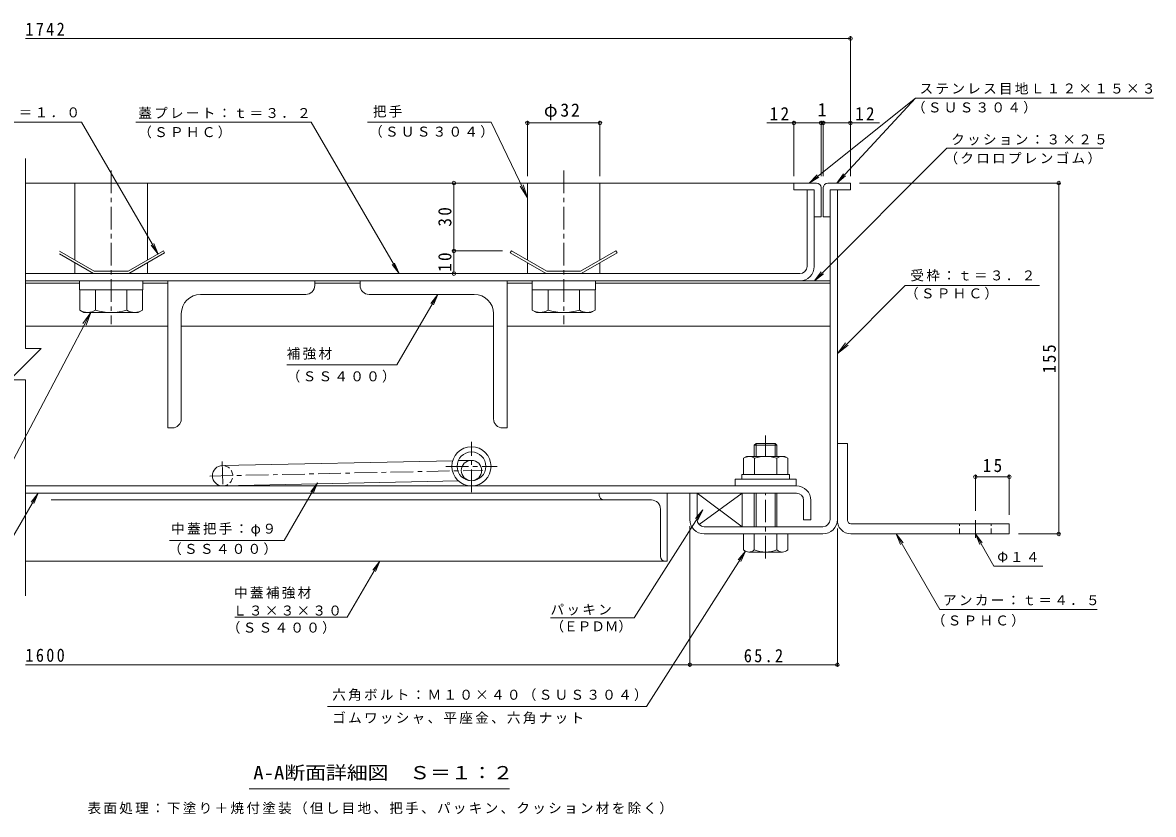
# Model space of a CAD drawing. Units: millimetres at full size. Extents: x -530 to 552, y -392 to 347.
# Drawn here: x 52.5 to 552.2, y -2.4 to 347.4 of the extents above; entities that cross this region are included whole.
import ezdxf
from ezdxf.enums import TextEntityAlignment as Align

# ---------------------------------------------------------------- set-up
doc = ezdxf.new("R2010")
doc.units = ezdxf.units.MM
doc.header["$LTSCALE"] = 2
doc.header["$PDMODE"] = 32
doc.header["$PDSIZE"] = 1.6
doc.linetypes.add('CHAIN1', pattern=[8, 5, -1, 1, -1])
doc.linetypes.add('DASHED1', pattern=[1.8, 1.2, -0.6])
for name, color, linetype, lineweight in [('D-1', 2, 'Continuous', 9), ('D-2', 3, 'Continuous', 9), ('D-3', 4, 'Continuous', 9), ('D-5', 7, 'Continuous', 9), ('D-6', 6, 'Continuous', 9), ('D-7', 5, 'Continuous', 5), ('D-9', 134, 'Continuous', 5), ('D-A', 3, 'Continuous', 9), ('D-B', 6, 'Continuous', 9), ('D-C', 5, 'Continuous', 5), ('D-E', 3, 'Continuous', 9), ('D-F', 7, 'Continuous', 9)]:
    doc.layers.add(name, color=color, linetype=linetype, lineweight=lineweight)
doc.styles.add('ＭＳ ゴシック', font='')
doc.styles.get('ＭＳ ゴシック').set_extended_font_data('MS Gothic')

msp = doc.modelspace()

# ---------------------------------------------------------------- linework, layer by layer
at = {"layer": 'D-1'}
for p, q in [((409.348, 127.902), (409.348, 273.502)), ((412.548, 127.902), (412.548, 273.502)), ((350.548, 127.902), (350.548, 139.502)), ((353.748, 124.702), (406.148, 124.702)), ((353.748, 121.502), (375.849, 121.502)), ((406.148, 121.502), (385.848, 121.502))]:
    msp.add_line(p, q, dxfattribs=at)
msp.add_lwpolyline([(347.348, 127.902), (347.348, 139.502), (350.548, 139.502)], dxfattribs=at)
for centre, radius, start, end in [((353.748, 127.902), 6.4, 180, 270), ((353.748, 127.902), 3.2, 180, 270), ((406.148, 127.902), 3.2, 270, 0), ((406.148, 127.902), 6.4, 270, 0)]:
    msp.add_arc(centre, radius, start, end, dxfattribs=at)
at = {"layer": 'D-2'}
for p, q in [((402.348, 273.502), (399.148, 273.502)), ((399.148, 239.702), (399.148, 273.502)), ((402.348, 239.702), (402.348, 273.502)), ((395.948, 236.502), (53.718, 236.502)), ((53.718, 233.302), (395.948, 233.302))]:
    msp.add_line(p, q, dxfattribs=at)
at = {"layer": 'D-2', "linetype": 'CHAIN1'}
for p, q in [((250.848, 140.004), (250.848, 162.2)), ((239.5, 151.352), (262.197, 151.352))]:
    msp.add_line(p, q, dxfattribs=at)
at = {"layer": 'D-2'}
for radius in [8.65, 6.35]:
    msp.add_circle((250.848, 151.352), radius, dxfattribs=at)
for radius in [3.2, 6.4]:
    msp.add_arc((395.948, 239.702), radius, 270, 0, dxfattribs=at)
at = {"layer": 'D-3'}
for p, q in [((393.348, 276.502), (53.718, 276.502)), ((408.348, 276.502), (418.348, 276.502)), ((405.348, 274.502), (405.348, 261.502)), ((406.348, 274.502), (406.348, 261.502)), ((409.348, 261.502), (409.348, 273.502)), ((402.348, 261.502), (405.348, 261.502)), ((409.348, 261.502), (406.348, 261.502)), ((68.718, 246.382), (84.098, 237.502)), ((68.718, 245.227), (83.83, 236.502)), ((114.687, 246.502), (99.098, 237.502)), ((115.187, 245.636), (99.366, 236.502)), ((114.687, 246.502), (115.187, 245.636)), ((268.51, 246.502), (268.01, 245.636)), ((268.01, 245.636), (283.83, 236.502)), ((268.51, 246.502), (284.098, 237.502)), ((314.687, 246.502), (299.098, 237.502)), ((315.187, 245.636), (299.366, 236.502)), ((314.687, 246.502), (315.187, 245.636)), ((83.83, 236.502), (99.366, 236.502)), ((84.098, 237.502), (99.098, 237.502)), ((283.83, 236.502), (299.366, 236.502)), ((284.098, 237.502), (299.098, 237.502))]:
    msp.add_line(p, q, dxfattribs=at)
for points in [[(403.348, 276.502), (393.348, 276.502), (393.348, 273.502), (402.348, 273.502), (402.348, 261.502)], [(418.348, 276.502), (418.348, 273.502), (409.349, 273.502)]]:
    msp.add_lwpolyline(points, dxfattribs=at)
for centre, start, end in [((403.348, 274.502), 0, 90), ((408.348, 274.502), 90, 180)]:
    msp.add_arc(centre, 2, start, end, dxfattribs=at)
at = {"layer": 'D-5'}
for p, q in [((447.058, 313.982), (400.13, 276.502)), ((447.058, 313.982), (412.355, 276.502)), ((447.058, 313.982), (552.226, 313.982)), ((-5.315, 303.452), (78.472, 303.452)), ((102.523, 303.452), (179.959, 303.452)), ((218.818, 236.502), (179.959, 303.452)), ((259.515, 303.452), (204.865, 303.452)), ((259.515, 303.452), (275.598, 270.034)), ((460.96, 291.856), (402.406, 233.302)), ((460.96, 291.856), (529.868, 291.856)), ((400.131, 276.503), (403.597, 280.106)), ((412.355, 276.502), (415.244, 280.583)), ((275.598, 270.034), (272.313, 275.055)), ((275.598, 270.034), (273.724, 275.734)), ((400.131, 276.503), (404.412, 279.086)), ((412.355, 276.502), (416.202, 279.696)), ((112.32, 245.135), (110.396, 249.75)), ((218.818, 236.502), (215.765, 240.462)), ((218.818, 236.502), (216.894, 241.117)), ((402.406, 233.302), (405.45, 237.269)), ((402.406, 233.302), (406.373, 236.346)), ((442.582, 231.301), (412.548, 201.164)), ((442.582, 231.301), (501.85, 231.301)), ((235.996, 227.302), (232.943, 223.342)), ((46.86, 151.222), (82.576, 219.302)), ((82.576, 219.302), (79.119, 214.398)), ((82.576, 219.302), (80.506, 213.67)), ((412.548, 201.164), (416.193, 205.93)), ((412.548, 201.164), (417.302, 204.825)), ((217.92, 196.16), (169.209, 196.16)), ((182.851, 144.032), (179.798, 140.072)), ((182.851, 144.032), (180.927, 139.417)), ((40.049, 106.337), (59.299, 139.502)), ((59.299, 139.502), (56.246, 135.542)), ((59.299, 139.502), (57.375, 134.887)), ((322.7, 84.477), (353.046, 132.098)), ((353.046, 132.098), (349.831, 128.269)), ((353.046, 132.098), (350.932, 127.567)), ((438.538, 121.502), (440.451, 116.883)), ((438.538, 121.502), (441.582, 117.535)), ((438.538, 121.502), (457.82, 88.104)), ((473.549, 121.502), (475.462, 116.883)), ((473.549, 121.502), (476.592, 117.535)), ((473.549, 121.502), (481.771, 107.26)), ((328.256, 45.276), (371.939, 113.827)), ((371.939, 113.827), (368.725, 109.997)), ((371.939, 113.827), (369.825, 109.296)), ((195.908, 84.713), (210.296, 109.502)), ((210.296, 109.502), (207.243, 105.542)), ((210.296, 109.502), (208.372, 104.887)), ((481.771, 107.26), (503.382, 107.26)), ((457.82, 88.104), (527.308, 88.104)), ((146.208, 84.713), (195.908, 84.713)), ((285.787, 84.477), (322.7, 84.477)), ((187.282, 45.276), (328.256, 45.276)), ((267.651, 8.834), (152.651, 8.834))]:
    msp.add_line(p, q, dxfattribs=at)
for points in [[(78.472, 303.452), (112.32, 245.135), (109.267, 249.095)], [(217.92, 196.16), (235.996, 227.302), (234.071, 222.687)], [(117.372, 118.649), (168.118, 118.649), (182.851, 144.032)]]:
    msp.add_lwpolyline(points, dxfattribs=at)
at = {"layer": 'D-6'}
for p, q in [((53.718, 233.302), (409.348, 233.302)), ((53.718, 232.302), (77.598, 232.302)), ((105.598, 232.302), (116.598, 232.302)), ((181.598, 232.302), (201.598, 232.302)), ((266.598, 232.302), (277.598, 232.302)), ((305.598, 232.302), (409.348, 232.302)), ((53.718, 213.302), (116.598, 213.302)), ((122.598, 213.302), (260.598, 213.302)), ((266.598, 213.302), (409.348, 213.302)), ((140.754, 151.701), (242.561, 153.83)), ((245.024, 153.881), (250.754, 154.001)), ((250.848, 145.001), (250.943, 145.003)), ((140.942, 142.703), (245.108, 144.881)), ((350.548, 139.502), (350.548, 127.902)), ((351.452, 125.673), (370.548, 139.502))]:
    msp.add_line(p, q, dxfattribs=at)
at = {"layer": 'D-6', "linetype": 'CHAIN1'}
for p, q in [((140.717, 153.503), (140.967, 141.527)), ((135.145, 147.083), (255.905, 149.608))]:
    msp.add_line(p, q, dxfattribs=at)
at = {"layer": 'D-6'}
msp.add_lwpolyline([(353.748, 124.702), (370.548, 124.702), (370.548, 139.502), (350.548, 139.502), (370.548, 124.702)], dxfattribs=at)
msp.add_circle((250.848, 149.502), 4.5, dxfattribs=at)
msp.add_arc((140.848, 147.202), 4.5, 90, 270, dxfattribs=at)
at = {"layer": 'D-6', "linetype": 'DASHED1'}
msp.add_arc((140.848, 147.202), 4.5, 270, 90, dxfattribs=at)
at = {"layer": 'D-7', "linetype": 'CHAIN1'}
for p, q in [((380.848, 155.702), (380.848, 165.035)), ((380.848, 110.624), (380.848, 139.502))]:
    msp.add_line(p, q, dxfattribs=at)
at = {"layer": 'D-7'}
for p, q in [((376.661, 161.502), (375.849, 160.69)), ((385.849, 160.69), (375.849, 160.69)), ((375.849, 155.702), (375.849, 160.69)), ((385.036, 161.502), (376.661, 161.502)), ((376.661, 155.702), (376.661, 161.502)), ((385.036, 161.502), (385.848, 160.69)), ((385.036, 155.702), (385.036, 161.502)), ((385.848, 160.69), (385.848, 155.702)), ((385.849, 160.69), (385.849, 156.002)), ((375.849, 139.502), (375.849, 124.702)), ((376.661, 124.702), (376.661, 139.502)), ((385.036, 124.702), (385.036, 139.502)), ((385.848, 139.502), (385.848, 124.702)), ((390.649, 121.502), (371.049, 121.502)), ((371.049, 114.397), (371.049, 121.502)), ((375.849, 121.502), (375.849, 114.397)), ((385.848, 121.502), (385.848, 114.397)), ((390.649, 114.397), (390.649, 121.502)), ((388.248, 113.502), (373.449, 113.502))]:
    msp.add_line(p, q, dxfattribs=at)
at = {"layer": 'D-7', "color": 2, "lineweight": 9}
for p, q in [((371.033, 154.943), (372.348, 155.702)), ((371.033, 154.943), (371.033, 147.702)), ((389.348, 155.702), (372.348, 155.702)), ((375.941, 154.943), (375.941, 147.702)), ((385.756, 154.943), (385.756, 147.702))]:
    msp.add_line(p, q, dxfattribs=at)
at = {"layer": 'D-7', "color": 134}
for p, q in [((367.348, 145.702), (367.348, 142.702)), ((367.348, 145.702), (394.348, 145.702)), ((394.348, 145.702), (394.348, 142.702)), ((367.348, 142.702), (394.348, 142.702))]:
    msp.add_line(p, q, dxfattribs=at)
at = {"layer": 'D-7', "color": 6, "lineweight": 9}
for p, q in [((370.348, 147.702), (370.348, 145.702)), ((370.348, 145.702), (391.348, 145.702))]:
    msp.add_line(p, q, dxfattribs=at)
at = {"layer": 'D-7', "color": 2, "lineweight": 9}
msp.add_lwpolyline([(389.348, 155.702), (390.663, 154.943), (390.663, 147.702), (371.033, 147.702)], dxfattribs=at)
at = {"layer": 'D-7', "color": 6, "lineweight": 9}
msp.add_lwpolyline([(370.348, 147.702), (391.348, 147.702), (391.348, 145.702)], dxfattribs=at)
at = {"layer": 'D-7', "color": 2, "lineweight": 9}
for centre, radius, start, end in [((373.93, 149.926), 5.793, 94.38438, 120), ((373.334, 150.862), 4.842, 57.42749, 88.18784), ((380.848, 139.461), 16.241, 72.41188, 107.5881), ((388.363, 150.862), 4.842, 91.81215, 122.57249), ((387.767, 149.926), 5.793, 59.99998, 85.6156)]:
    msp.add_arc(centre, radius, start, end, dxfattribs=at)
at = {"layer": 'D-7'}
for centre, radius, start, end in [((373.449, 117.168), 3.666, 229.1022, 310.89809), ((380.848, 127.918), 14.416, 249.70546, 290.29454), ((388.248, 117.168), 3.666, 229.10191, 310.8978)]:
    msp.add_arc(centre, radius, start, end, dxfattribs=at)
at = {"layer": 'D-9'}
for p, q in [((116.598, 233.302), (116.598, 168.302)), ((181.598, 233.302), (116.598, 233.302)), ((181.598, 231.292), (181.598, 233.302)), ((201.598, 233.302), (266.598, 233.302)), ((201.598, 231.292), (201.598, 233.302)), ((266.598, 233.302), (266.598, 168.302)), ((131.098, 227.302), (177.608, 227.302)), ((252.098, 227.302), (205.589, 227.302)), ((122.598, 218.802), (122.598, 172.292)), ((260.598, 218.802), (260.598, 172.292)), ((118.608, 168.302), (116.598, 168.302)), ((264.589, 168.302), (266.598, 168.302))]:
    msp.add_line(p, q, dxfattribs=at)
for centre, radius, start, end in [((177.598, 231.302), 4, 270.13706, 359.86294), ((205.598, 231.302), 4, 180.13706, 269.86294), ((131.098, 218.802), 8.5, 90, 180), ((252.098, 218.802), 8.5, 0, 90), ((118.598, 172.302), 4, 270.13706, 359.86294), ((264.598, 172.302), 4, 180.13706, 269.86294)]:
    msp.add_arc(centre, radius, start, end, dxfattribs=at)
at = {"layer": 'D-A'}
for p, q in [((394.448, 142.702), (53.718, 142.702)), ((53.718, 139.502), (394.448, 139.502)), ((397.648, 136.302), (397.648, 127.702)), ((400.848, 136.302), (400.848, 127.702)), ((397.648, 127.702), (400.848, 127.702))]:
    msp.add_line(p, q, dxfattribs=at)
for radius in [6.4, 3.2]:
    msp.add_arc((394.448, 136.302), radius, 0, 90, dxfattribs=at)
at = {"layer": 'D-B'}
for p, q in [((307.348, 139.502), (65.023, 139.502)), ((309.348, 136.502), (65.023, 136.502)), ((307.348, 139.502), (337.348, 139.502)), ((307.348, 138.502), (307.348, 139.502)), ((309.348, 136.502), (330.348, 136.502)), ((337.348, 139.502), (337.348, 109.502)), ((334.348, 111.502), (334.348, 132.502)), ((336.348, 109.502), (53.718, 109.502)), ((336.348, 109.502), (337.348, 109.502))]:
    msp.add_line(p, q, dxfattribs=at)
for centre, radius, start, end in [((309.348, 138.502), 2, 180, 270), ((330.348, 132.502), 4, 0, 90), ((336.348, 111.502), 2, 180, 270)]:
    msp.add_arc(centre, radius, start, end, dxfattribs=at)
at = {"layer": 'D-C', "color": 2, "linetype": 'CHAIN1', "lineweight": 9}
for p, q in [((91.598, 282.037), (91.598, 214.176)), ((291.598, 282.037), (291.598, 214.176))]:
    msp.add_line(p, q, dxfattribs=at)
at = {"layer": 'D-C', "color": 2, "lineweight": 9}
for p, q in [((75.598, 276.502), (75.598, 242.409)), ((75.598, 276.502), (107.598, 276.502)), ((107.598, 276.502), (107.598, 242.409)), ((275.598, 276.502), (275.598, 242.409)), ((275.598, 276.502), (307.598, 276.502)), ((307.598, 276.502), (307.598, 242.409)), ((75.598, 241.255), (75.598, 236.502)), ((107.598, 241.255), (107.598, 236.502)), ((275.598, 241.255), (275.598, 236.502)), ((307.598, 241.255), (307.598, 236.502)), ((75.598, 236.502), (107.598, 236.502)), ((275.598, 236.502), (307.598, 236.502))]:
    msp.add_line(p, q, dxfattribs=at)
at = {"layer": 'D-C', "color": 134}
for p, q in [((77.598, 233.302), (77.598, 229.302)), ((77.598, 233.302), (105.598, 233.302)), ((105.598, 233.302), (105.598, 229.302)), ((277.598, 233.302), (277.598, 229.302)), ((277.598, 233.302), (305.598, 233.302)), ((305.598, 233.302), (305.598, 229.302)), ((77.598, 229.302), (105.598, 229.302)), ((277.598, 229.302), (305.598, 229.302))]:
    msp.add_line(p, q, dxfattribs=at)
at = {"layer": 'D-C'}
for p, q in [((77.742, 229.302), (77.742, 220.374)), ((105.455, 229.302), (77.742, 229.302)), ((84.67, 220.374), (84.67, 229.302)), ((98.527, 220.374), (98.527, 229.302)), ((105.455, 220.374), (105.455, 229.302)), ((277.742, 229.302), (277.742, 220.374)), ((305.455, 229.302), (277.742, 229.302)), ((284.67, 220.374), (284.67, 229.302)), ((298.527, 220.374), (298.527, 229.302)), ((305.455, 220.374), (305.455, 229.302)), ((79.598, 219.302), (77.742, 220.374)), ((279.598, 219.302), (277.742, 220.374))]:
    msp.add_line(p, q, dxfattribs=at)
for points in [[(79.598, 219.302), (103.598, 219.302), (105.455, 220.374)], [(279.598, 219.302), (303.598, 219.302), (305.455, 220.374)]]:
    msp.add_lwpolyline(points, dxfattribs=at)
for centre, radius, start, end in [((81.831, 227.457), 8.179, 240, 265.61574), ((80.99, 226.135), 6.837, 271.81354, 302.57069), ((91.598, 242.23), 22.928, 252.41203, 287.58795), ((102.207, 226.135), 6.837, 237.42929, 268.18645), ((101.365, 227.457), 8.179, 274.38425, 299.99998), ((281.831, 227.457), 8.179, 240, 265.61574), ((280.99, 226.135), 6.837, 271.81354, 302.57069), ((291.598, 242.23), 22.928, 252.41203, 287.58795), ((302.207, 226.135), 6.837, 237.42929, 268.18645), ((301.365, 227.457), 8.179, 274.38425, 299.99998)]:
    msp.add_arc(centre, radius, start, end, dxfattribs=at)
at = {"layer": 'D-E'}
for p, q in [((412.548, 161.503), (412.548, 127.902)), ((412.548, 161.503), (417.048, 161.503)), ((417.049, 127.502), (417.048, 161.503)), ((418.549, 126.002), (488.549, 126.002)), ((488.549, 126.002), (488.549, 121.502)), ((488.549, 121.502), (418.549, 121.502))]:
    msp.add_line(p, q, dxfattribs=at)
at = {"layer": 'D-E', "linetype": 'DASHED1'}
for p, q in [((466.549, 121.502), (466.549, 126.002)), ((480.549, 121.502), (480.549, 126.002))]:
    msp.add_line(p, q, dxfattribs=at)
at = {"layer": 'D-E', "linetype": 'CHAIN1'}
msp.add_line((473.549, 119.755), (473.549, 127.645), dxfattribs=at)
at = {"layer": 'D-E'}
for radius, start in [(6, 176.17647), (1.5, 180.00027)]:
    msp.add_arc((418.549, 127.502), radius, start, 270, dxfattribs=at)
at = {"layer": 'D-F'}
for p, q in [((418.348, 340.365), (53.718, 340.365)), ((418.348, 279.502), (418.348, 341.365)), ((275.598, 279.501), (275.598, 304.026)), ((275.598, 303.026), (307.598, 303.026)), ((307.598, 279.501), (307.598, 304.026)), ((381.435, 303.027), (405.348, 303.027)), ((393.348, 279.502), (393.348, 304.027)), ((405.348, 279.502), (405.348, 304.027)), ((405.348, 303.027), (406.348, 303.027)), ((406.348, 279.502), (406.348, 304.027)), ((406.348, 303.027), (431.219, 303.027)), ((53.718, 287.354), (53.718, 203.384)), ((243.067, 246.502), (243.067, 276.502)), ((510.974, 276.502), (422.348, 276.502)), ((510.374, 121.502), (510.374, 276.502)), ((242.467, 246.502), (264.51, 246.502)), ((243.067, 236.502), (243.067, 246.502)), ((53.718, 189.621), (46.836, 189.621)), ((53.718, 189.621), (53.718, 94.195)), ((473.549, 147.352), (473.549, 131.645)), ((473.549, 146.752), (488.549, 146.752)), ((488.549, 147.352), (488.549, 130.002)), ((347.347, 124.902), (347.347, 62.723)), ((412.548, 63.123), (412.548, 123.902)), ((510.974, 121.502), (492.549, 121.502)), ((347.347, 63.723), (53.718, 63.723)), ((347.347, 63.723), (412.548, 63.723))]:
    msp.add_line(p, q, dxfattribs=at)
msp.add_lwpolyline([(53.718, 203.384), (60.599, 203.384), (46.836, 189.621)], dxfattribs=at)
for p in [(418.348, 340.365), (275.598, 303.026), (307.598, 303.026), (393.348, 303.027), (405.348, 303.027), (406.348, 303.027), (418.348, 303.027), (243.067, 276.502), (510.374, 276.502), (243.067, 246.502), (243.067, 236.502), (473.549, 146.752), (488.549, 146.752), (510.374, 121.502), (347.347, 63.723), (412.548, 63.723)]:
    msp.add_point(p, dxfattribs=at)

# ---------------------------------------------------------------- texts
at = {"layer": 'D-5', "style": 'ＭＳ ゴシック'}
msp.add_text('（ＥＰＤＭ）', height=4.399, dxfattribs=at).set_placement((285.787, 77.165), align=Align.BOTTOM_LEFT)
at = {"layer": 'D-5', "color": 2, "style": 'ＭＳ ゴシック', "width": 1.15}
msp.add_text('A-A断面詳細図\u3000Ｓ＝１：２', height=5.865, dxfattribs=at).set_placement((154.401, 11.334), align=Align.BOTTOM_LEFT)
at = {"layer": 'D-5', "char_height": 4.399, "attachment_point": 7, "style": 'ＭＳ ゴシック'}
for s, insert in [('\\T1.17;ステンレス目地Ｌ１２×１５×３', (448.896, 315.615)), ('\\T1.17;モルタル止め：ｔ＝１．０', (-5.394, 305.253)), ('\\T1.17;蓋プレート：ｔ＝３．２', (103.589, 304.962)), ('\\T1.17;把手', (207.284, 305.42)), ('\\T1.17;（ＳＵＳ３０４）', (445.529, 307.127)), ('\\T1.17;（ＳＰＨＣ）', (103.589, 296.228)), ('\\T1.17;（ＳＵＳ３０４）', (205.601, 296.439)), ('\\T1.17;クッション：３×２５', (462.87, 293.121)), ('\\T1.17;（クロロプレンゴム）', (459.907, 284.701)), ('\\T1.17;受枠：ｔ＝３．２', (444.882, 233.012)), ('\\T1.17;（ＳＰＨＣ）', (442.449, 224.983)), ('\\T1.17;補強材', (169.209, 198.455)), ('\\T1.17;（ＳＳ４００）', (169.209, 188.351)), ('\\T1.17;中蓋把手：φ９', (118.116, 120.426)), ('\\T1.17;（ＳＳ４００）', (116.787, 112.118)), ('\\T1.17;Φ１４', (483.232, 108.964)), ('\\T1.17;中蓋補強材', (145.951, 92.812)), ('\\T1.17;パッキン', (285.787, 85.443)), ('\\T1.17;アンカー：ｔ＝４．５', (459.281, 89.808)), ('\\T1.17;Ｌ３×３×３０', (145.482, 85.374)), ('\\T1.17;（ＳＰＨＣ）', (454.285, 80.488)), ('\\T1.17;（ＳＳ４００）', (142.714, 77.347)), ('\\T1.17;六角ボルト：Ｍ１０×４０（ＳＵＳ３０４）', (189.311, 47.68)), ('\\T1.17;ゴムワッシャ、平座金、六角ナット', (189.311, 37.515)), ('\\T1.17;表面処理：下塗り＋焼付塗装（但し目地、把手、パッキン、クッション材を除く）', (81.151, -2.392))]:
    msp.add_mtext(s, dxfattribs=dict(at, insert=insert))
at = {"layer": 'D-F', "color": 2, "style": 'ＭＳ ゴシック'}
msp.add_text('1', height=5.865, dxfattribs=at).set_placement((403.848, 304.227), align=Align.BOTTOM_LEFT)
at = {"layer": 'D-F', "color": 2, "char_height": 5.865, "attachment_point": 7, "style": 'ＭＳ ゴシック'}
for s, insert in [('\\T1.28;\\W0.9;1742', (53.718, 341.565)), ('\\T1.19;φ32', (282.848, 304.226)), ('\\T1.27;\\W0.95;12', (382.656, 304.227)), ('\\T1.27;\\W0.95;12', (420.404, 304.227)), ('\\T1.27;\\W0.95;15', (476.799, 148.752)), ('\\T1.28;\\W0.9;1600', (53.718, 64.923)), ('\\T1.28;\\W0.9;65.2', (371.198, 64.723))]:
    msp.add_mtext(s, dxfattribs=dict(at, insert=insert))
at = {"layer": 'D-F', "color": 2, "char_height": 5.865, "attachment_point": 7, "rotation": 90, "style": 'ＭＳ ゴシック'}
for s, insert in [('\\T1.27;\\W0.95;30', (242.067, 257.252)), ('\\T1.27;\\W0.95;10', (242.067, 237.252)), ('\\T1.27;\\W0.9;155', (509.174, 192.502))]:
    msp.add_mtext(s, dxfattribs=dict(at, insert=insert))

doc.saveas('drawing.dxf')
